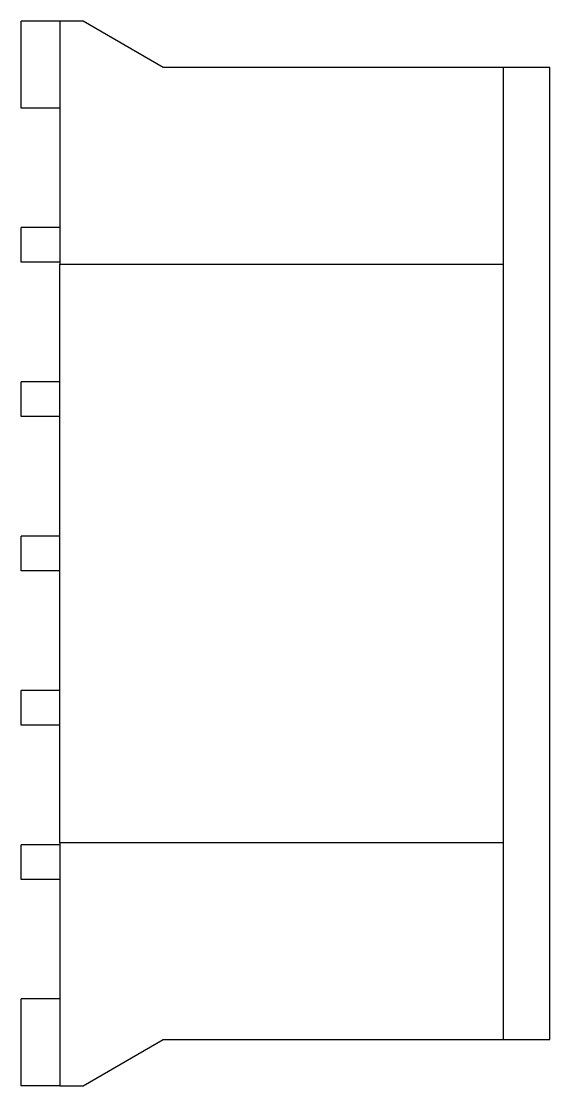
# Model space of a CAD drawing. Extents: x -3.4 to 3.4, y -9.2 to 4.7.
import ezdxf

# ---------------------------------------------------------------- set-up
doc = ezdxf.new("R2010")
doc.units = 0
doc.layers.get('0').update_dxf_attribs({"linetype": 'continuous'})

# ---------------------------------------------------------------- blocks, each defined once
blk = doc.blocks.new('SHAPE2DVIEW')
at = {"color": 0}
for p, q in [((-2.925, 4.65), (-3.425, 4.65)), ((-3.425, 3.525), (-3.425, 4.65)), ((-2.625, 4.65), (-2.925, 4.65)), ((-2.925, 4.65), (-2.925, 1.5)), ((-1.586, 4.05), (-2.625, 4.65)), ((2.825, 4.05), (-1.586, 4.05)), ((2.825, 1.5), (2.825, 4.05)), ((3.425, 4.05), (2.825, 4.05)), ((3.425, -8.55), (3.425, 4.05)), ((-2.925, 3.525), (-3.425, 3.525)), ((-3.425, 1.525), (-3.425, 1.975)), ((-2.925, 1.975), (-3.425, 1.975)), ((-2.925, 1.525), (-3.425, 1.525)), ((-2.925, -6), (-2.925, 1.5)), ((-2.925, 1.5), (2.825, 1.5)), ((2.825, -6), (2.825, 1.5)), ((-3.425, -0.475), (-3.425, -0.025)), ((-2.925, -0.025), (-3.425, -0.025)), ((-2.925, -0.475), (-3.425, -0.475)), ((-3.425, -2.475), (-3.425, -2.025)), ((-2.925, -2.025), (-3.425, -2.025)), ((-2.925, -2.475), (-3.425, -2.475)), ((-3.425, -4.475), (-3.425, -4.025)), ((-2.925, -4.025), (-3.425, -4.025)), ((-2.925, -4.475), (-3.425, -4.475)), ((-3.425, -6.475), (-3.425, -6.025)), ((-2.925, -6.025), (-3.425, -6.025)), ((2.825, -6), (-2.925, -6)), ((-2.925, -6), (-2.925, -9.15)), ((2.825, -8.55), (2.825, -6)), ((-2.925, -6.475), (-3.425, -6.475)), ((-2.925, -8.025), (-3.425, -8.025)), ((-3.425, -9.15), (-3.425, -8.025)), ((-2.625, -9.15), (-1.586, -8.55)), ((-1.586, -8.55), (2.825, -8.55)), ((2.825, -8.55), (3.425, -8.55)), ((-2.925, -9.15), (-3.425, -9.15)), ((-2.925, -9.15), (-2.625, -9.15))]:
    blk.add_line(p, q, dxfattribs=at)

msp = doc.modelspace()

# ---------------------------------------------------------------- block references
at = {"color": 0}
msp.add_blockref('SHAPE2DVIEW', (0, 0), dxfattribs=at)

doc.saveas('drawing.dxf')
